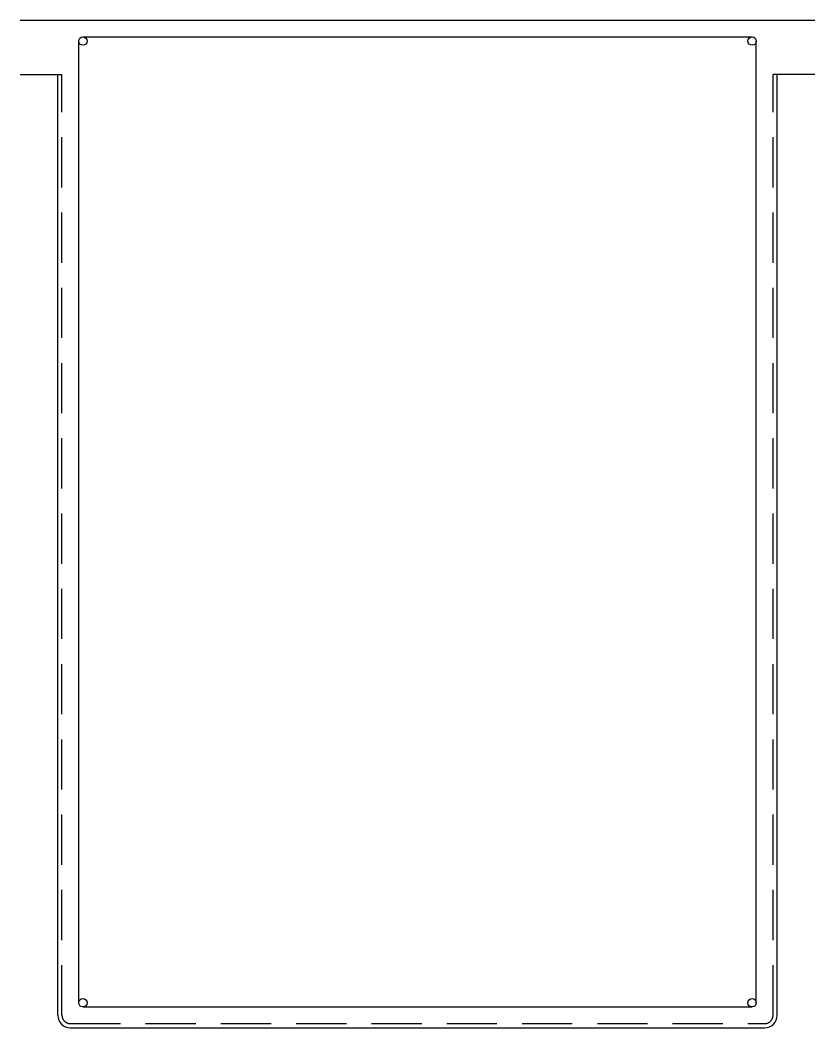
# Model space of a CAD drawing. Units: millimetres at full size, sheet at 1:100. Extents: x -6467 to -4567, y -3500 to -1090.
import ezdxf

# ---------------------------------------------------------------- set-up
doc = ezdxf.new("R2010")
doc.units = ezdxf.units.MM
doc.header["$LTSCALE"] = 100
doc.linetypes.add('DASHED1', pattern=[1.8, 1.2, -0.6])
doc.layers.add('0-0', color=7, linetype='Continuous')

msp = doc.modelspace()

# ---------------------------------------------------------------- linework, layer by layer
at = {"layer": '0-0'}
for p, q in [((-6467.3, -1089.8), (-4567.3, -1089.8)), ((-6317.3, -1129.8), (-4717.3, -1129.8)), ((-6327.3, -3439.8), (-6327.3, -1139.8)), ((-4707.3, -3439.8), (-4707.3, -1139.8)), ((-6467.3, -1219.8), (-6377.3, -1219.8)), ((-6377.3, -3469.8), (-6377.3, -1219.8)), ((-4657.3, -3469.8), (-4657.3, -1219.8)), ((-4567.3, -1219.8), (-4657.3, -1219.8)), ((-6317.3, -3449.8), (-4717.3, -3449.8)), ((-6347.3, -3499.8), (-4687.3, -3499.8))]:
    msp.add_line(p, q, dxfattribs=at)
at = {"layer": '0-0', "linetype": 'DASHED1'}
for p, q in [((-6377.3, -1219.8), (-6367.3, -1219.8)), ((-6367.3, -3469.8), (-6367.3, -1219.8)), ((-4667.3, -3469.8), (-4667.3, -1219.8)), ((-4657.3, -1219.8), (-4667.3, -1219.8)), ((-6347.3, -3489.8), (-4687.3, -3489.8))]:
    msp.add_line(p, q, dxfattribs=at)
at = {"layer": '0-0'}
for centre in [(-6317.3, -1139.8), (-4717.3, -1139.8), (-6317.3, -3439.8), (-4717.3, -3439.8)]:
    msp.add_circle(centre, 10, dxfattribs=at)
for centre, start, end in [((-6347.3, -3469.8), 180, 270), ((-4687.3, -3469.8), 270, 0)]:
    msp.add_arc(centre, 30, start, end, dxfattribs=at)
at = {"layer": '0-0', "linetype": 'DASHED1'}
for centre, start, end in [((-6347.3, -3469.8), 180, 270), ((-4687.3, -3469.8), 270, 0)]:
    msp.add_arc(centre, 20, start, end, dxfattribs=at)

doc.saveas('drawing.dxf')
